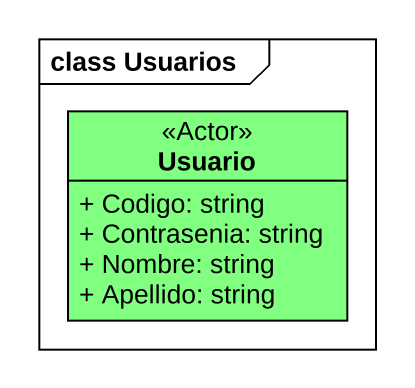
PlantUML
@startuml
mainframe class Usuarios
hide circle
hide empty members
skinparam classAttributeIconSize 0
class Usuario <<Actor>> #80FF80 {
  + Codigo: string
  + Contrasenia: string
  + Nombre: string
  + Apellido: string
}
@enduml
